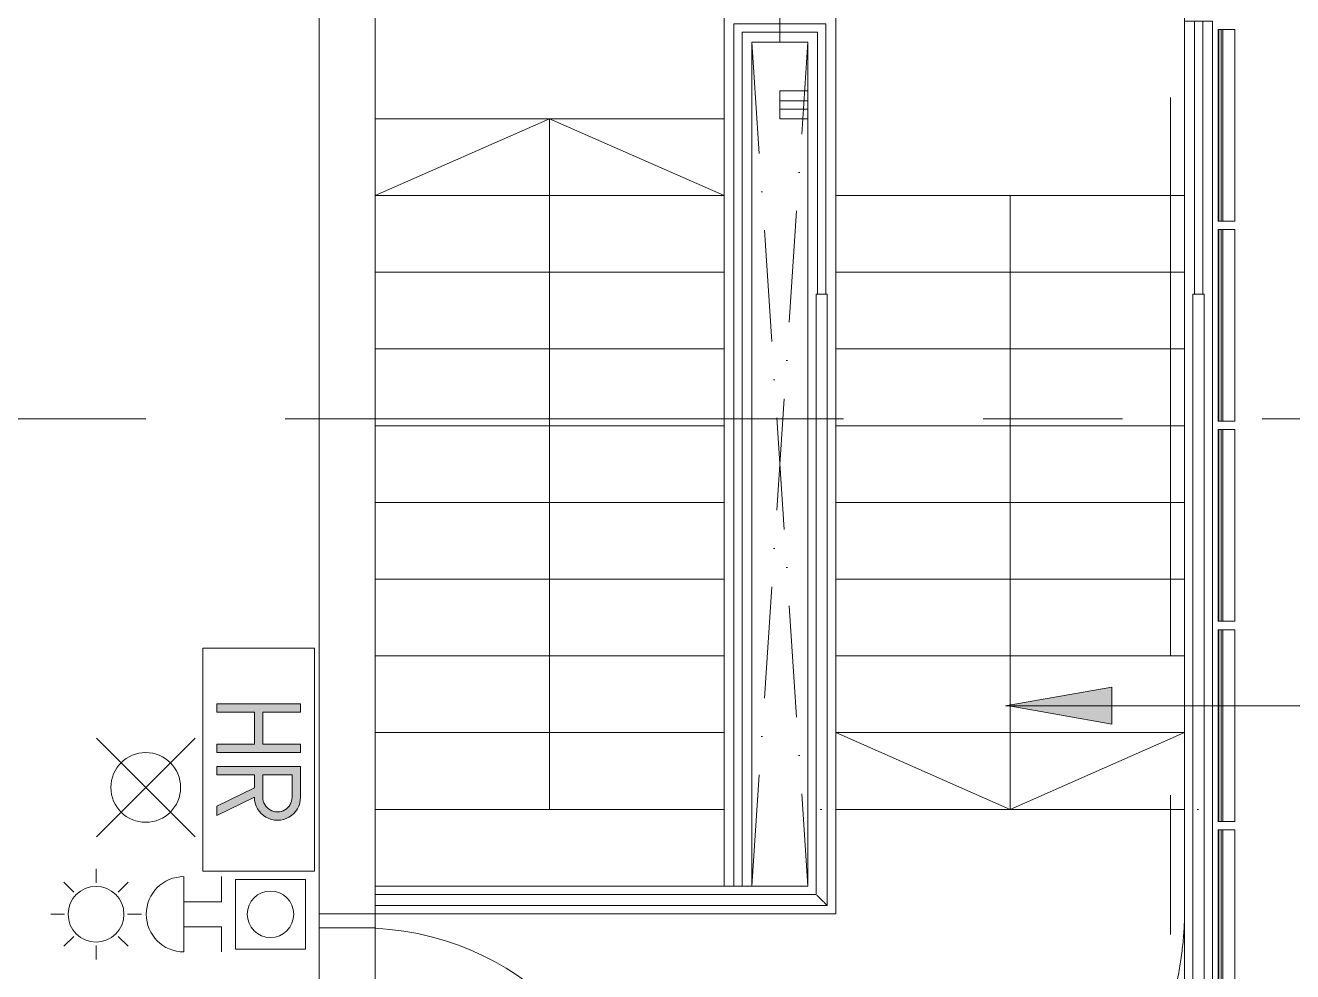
# Model space of a CAD drawing. Header units: millimetres. Extents: x -177800 to -26107, y -132450 to -18386.
# Drawn here: x -45922 to -41381, y -98334 to -94942 of the extents above; entities that cross this region are included whole.
import ezdxf

# ---------------------------------------------------------------- set-up
doc = ezdxf.new("R2010")
doc.units = ezdxf.units.MM
for name, pattern in [('IDA - Grid Line', [3500, 2000, -500, 500, -500]), ('IDA - Hidden 2-1', [750, 500, -250]), ('IDA_Stair Clear', [675, 400, -137.5, 0, -137.5])]:
    doc.linetypes.add(name, pattern=pattern)
doc.layers.add('A-_ANOTTEXT_T', color=7, linetype='Continuous', lineweight=9)
doc.layers.add('S-_STRC----_A-1', color=7, linetype='Continuous', lineweight=9)
for name, color, linetype, lineweight, true_color in [('A-_CLADPANL_E', 6, 'Continuous', 9, 0xff00ff), ('A-_CLADPANL_E-1', 1, 'Continuous', 9, 0xff0000), ('A-_DETA----_ED', 6, 'Continuous', 9, 0xff00ff), ('A-_DETA----_ED-1', 1, 'Continuous', 9, 0xff0000), ('A-_DETA----_ED-2', 6, 'IDA - Hidden 2-1', 9, 0xff00ff), ('A-_DETA----_ED-3', 9, 'IDA_Stair Clear', 9, 0x808080), ('A-_DOOR----_E-1', 1, 'Continuous', 9, 0xff0000), ('A-_FLOR----_E', 6, 'Continuous', 9, 0xff00ff), ('A-_FURT----_E-1', 1, 'Continuous', 9, 0xff0000), ('A-_HANR----_E1-1', 1, 'Continuous', 9, 0xff0000), ('A-_HANR----_E3', 6, 'Continuous', 9, 0xff00ff), ('A-_HANR----_E6', 6, 'Continuous', 9, 0xff00ff), ('A-_HANR----_E6-1', 1, 'Continuous', 9, 0xff0000), ('A-_WALLPRTN_E', 6, 'Continuous', 9, 0xff00ff), ('A-_WALLPRTN_E-1', 6, 'Continuous', 18, 0xff00ff), ('E-_FIREALAM_E-1', 1, 'Continuous', 9, 0xff0000), ('M-_EQPT----_E-1', 1, 'Continuous', 9, 0xff0000), ('S-_ANOTGRID_E-1', 9, 'IDA - Grid Line', 9, 0x808080), ('S-_STRC----_A', 6, 'Continuous', 9, 0xff00ff), ('S-_STRC----_E', 6, 'Continuous', 9, 0xff00ff)]:
    doc.layers.add(name, color=color, linetype=linetype, lineweight=lineweight, true_color=true_color)

# ---------------------------------------------------------------- blocks, each defined once
blk = doc.blocks.new('IDA - F - Single - Swing - VP - 1100L X 2200H - B2-FMD01 - 1HR-3675337-BLK 2 LOWER ROOF PLAN')
at = {"layer": 'A-_DOOR----_E-1'}
for p, q in [((500, 1050.8), (450, 1050.8)), ((450, 1050.8), (450, 50.8)), ((500, 50.8), (500, 1050.8)), ((450, 900.8), (500, 900.8)), ((450, 875.8), (500, 875.8)), ((475, 875.8), (475, 775.8)), ((450, 775.8), (500, 775.8)), ((450, 750.8), (500, 750.8)), ((-500, 100), (-550, 100)), ((-550, 100), (-550, -100)), ((-500, -100), (-500, 100)), ((550, 100), (500, 100)), ((500, 100), (500, -100)), ((550, -100), (550, 100)), ((450, 50.8), (500, 50.8)), ((-550, -100), (-500, -100)), ((500, -100), (550, -100))]:
    blk.add_line(p, q, dxfattribs=at)
blk.add_arc((500, 50.8), 1000, 90, 180, dxfattribs=at)
blk = doc.blocks.new('IDA - Fire Alarm Bell1 - IDA - Fire Alarm Bell-2587577-BLK 2 LOWER ROOF PLAN')
at = {"layer": 'A-_DETA----_ED-1'}
for p, q in [((-45, -350), (-135, -350)), ((-45, -350), (-45, -485)), ((45, -350), (135, -350)), ((45, -350), (45, -485)), ((-135, -485), (135, -485))]:
    blk.add_line(p, q, dxfattribs=at)
blk.add_arc((0, -485), 135, 180, 360, dxfattribs=at)
blk = doc.blocks.new('IDA - Manual Call Point1 - IDA - Manual Call Point-2587578-BLK 2 LOWER ROOF PLAN')
at = {"layer": 'A-_DETA----_ED-1'}
for p, q in [((-125, -300), (-125, -50)), ((-125, -50), (125, -50)), ((125, -50), (125, -300)), ((125, -300), (-125, -300))]:
    blk.add_line(p, q, dxfattribs=at)
blk.add_circle((0, -175), 83.3, dxfattribs=at)
blk = doc.blocks.new('IDA- Fire Extinguisher - 3kg AB-3508500-BLK 2 LOWER ROOF PLAN')
at = {"layer": 'A-_DETA----_ED-1'}
for p in [(-176.8, 376.8), (176.8, 376.8), (-176.8, 23.2), (176.8, 23.2)]:
    blk.add_line(p, (0, 200), dxfattribs=at)
blk.add_circle((0, 200), 125, dxfattribs=at)
blk = doc.blocks.new('Railing - Railing-3054693-BLK 2 LOWER ROOF PLAN')
at = {"layer": 'A-_HANR----_E3'}
for p, q in [((12420.7, -52174.7), (12620.7, -52174.7)), ((12420.7, -52549.7), (12420.7, -52174.7)), ((12455.7, -52209.7), (12620.7, -52209.7)), ((12455.7, -52549.7), (12455.7, -52209.7)), ((12455.7, -52209.7), (12620.7, -52209.7)), ((12455.7, -52549.7), (12455.7, -52209.7)), ((12620.7, -52174.7), (12620.7, -52274.7)), ((12620.7, -52209.7), (12620.7, -52239.7)), ((12620.7, -52209.7), (12620.7, -52239.7)), ((12485.7, -52239.7), (12620.7, -52239.7)), ((12485.7, -52549.7), (12485.7, -52239.7)), ((12485.7, -52239.7), (12620.7, -52239.7)), ((12485.7, -52549.7), (12485.7, -52239.7)), ((12520.7, -52274.7), (12620.7, -52274.7)), ((12520.7, -52549.7), (12520.7, -52274.7)), ((12620.7, -52449.7), (12718.2, -52449.7)), ((12620.7, -52549.7), (12620.7, -52449.7)), ((12620.7, -52484.7), (12718.2, -52484.7)), ((12620.7, -52514.7), (12620.7, -52484.7)), ((12620.7, -52484.7), (12718.2, -52484.7)), ((12620.7, -52514.7), (12620.7, -52484.7)), ((12820.7, -52449.7), (12820.7, -52549.7)), ((12620.7, -52514.7), (12718.2, -52514.7)), ((12620.7, -52514.7), (12718.2, -52514.7)), ((12420.7, -55299.7), (12420.7, -52549.7)), ((12455.7, -55299.7), (12455.7, -52549.7)), ((12455.7, -55299.7), (12455.7, -52549.7)), ((12485.7, -55299.7), (12485.7, -52549.7)), ((12485.7, -55299.7), (12485.7, -52549.7)), ((12520.7, -55299.7), (12520.7, -52549.7)), ((12620.7, -52549.7), (12720.7, -52549.7)), ((12720.7, -52549.7), (12720.7, -55024.7)), ((12820.7, -52549.7), (12820.7, -55024.7)), ((12720.7, -55024.7), (12720.7, -55299.7)), ((12820.7, -55024.7), (12820.7, -55399.7)), ((12718.2, -55299.7), (12520.7, -55299.7)), ((12820.7, -55399.7), (12420.7, -55399.7))]:
    blk.add_line(p, q, dxfattribs=at)
blk = doc.blocks.new('Railing - Railing-3054869-BLK 2 LOWER ROOF PLAN')
at = {"layer": 'A-_HANR----_E3'}
for p, q in [((12620.7, -52174.7), (12820.7, -52174.7)), ((12620.7, -52274.7), (12620.7, -52174.7)), ((12620.7, -52209.7), (12785.7, -52209.7)), ((12620.7, -52239.7), (12620.7, -52209.7)), ((12620.7, -52209.7), (12785.7, -52209.7)), ((12620.7, -52239.7), (12620.7, -52209.7)), ((12785.7, -52209.7), (12785.7, -52549.7)), ((12785.7, -52209.7), (12785.7, -52549.7)), ((12820.7, -52174.7), (12820.7, -52549.7)), ((12620.7, -52239.7), (12755.7, -52239.7)), ((12620.7, -52239.7), (12755.7, -52239.7)), ((12755.7, -52239.7), (12755.7, -52549.7)), ((12755.7, -52239.7), (12755.7, -52549.7)), ((12620.7, -52274.7), (12720.7, -52274.7)), ((12720.7, -52274.7), (12720.7, -52549.7)), ((12720.7, -52549.7), (12720.7, -55024.7)), ((12755.7, -52549.7), (12755.7, -53178.7)), ((12755.7, -52549.7), (12755.7, -53178.7)), ((12785.7, -52549.7), (12785.7, -53178.7)), ((12785.7, -52549.7), (12785.7, -53178.7)), ((12820.7, -52549.7), (12820.7, -55024.7)), ((12720.7, -55024.7), (12720.7, -55299.7)), ((12820.7, -55024.7), (12820.7, -55399.7)), ((11170.7, -55399.7), (11170.7, -55299.7)), ((12720.7, -55299.7), (11170.7, -55299.7)), ((11170.7, -55364.7), (11170.7, -55334.7)), ((11170.7, -55364.7), (11170.7, -55334.7)), ((12820.7, -55399.7), (11170.7, -55399.7))]:
    blk.add_line(p, q, dxfattribs=at)
blk = doc.blocks.new('Top Rail Type - Top Rail_Internal_-3054870-BLK 2 LOWER ROOF PLAN')
at = {"layer": 'A-_HANR----_E6'}
for p, q in [((12768.6, -53178.4), (12772.8, -53178.4)), ((12750.7, -53215.5), (12750.7, -55030.5)), ((12790.7, -55030.5), (12790.7, -53215.5)), ((12750.7, -55030.5), (12750.7, -55329.7)), ((12790.7, -55369.7), (12790.7, -55030.5)), ((12750.7, -55329.7), (11170.7, -55329.7)), ((11170.7, -55332.3), (11170.7, -55367)), ((11170.7, -55367), (11170.7, -55332.3)), ((11170.7, -55369.7), (12790.7, -55369.7))]:
    blk.add_line(p, q, dxfattribs=at)
blk.add_open_spline([(12765.5, -55024.9), (12767.2, -55024.7), (12769, -55024.7), (12770.7, -55024.7)], degree=3, dxfattribs=at)
for points in [[(12753.4, -55332.3), (12753.8, -55332.8), (12754.6, -55333.5), (12755.7, -55334.6), (12756.9, -55335.8), (12758.5, -55337.5), (12760.3, -55339.3), (12761.9, -55340.8), (12763.1, -55342), (12764.3, -55343.2), (12765.5, -55344.5), (12766.8, -55345.7), (12768.1, -55347), (12769.4, -55348.4), (12770.7, -55349.7), (12772, -55351), (12773.3, -55352.3), (12774.6, -55353.6), (12775.9, -55354.8), (12777.1, -55356.1), (12778.4, -55357.3), (12779.6, -55358.5), (12780.7, -55359.7), (12781.8, -55360.8), (12783.2, -55362.2), (12784.6, -55363.5), (12785.8, -55364.7), (12786.9, -55365.8), (12787.6, -55366.5), (12788, -55367)], [(12788, -55367), (12787.6, -55366.5), (12786.9, -55365.8), (12785.8, -55364.7), (12784.6, -55363.5), (12782.9, -55361.9), (12781.1, -55360), (12779.6, -55358.5), (12778.4, -55357.3), (12777.1, -55356.1), (12775.9, -55354.8), (12774.6, -55353.6), (12773.3, -55352.3), (12772, -55351), (12770.7, -55349.7), (12769.4, -55348.4), (12768.1, -55347), (12766.8, -55345.7), (12765.5, -55344.5), (12764.3, -55343.2), (12763.1, -55342), (12761.9, -55340.8), (12760.7, -55339.7), (12759.6, -55338.5), (12758.2, -55337.1), (12756.9, -55335.8), (12755.7, -55334.6), (12754.6, -55333.5), (12753.8, -55332.8), (12753.4, -55332.3)]]:
    blk.add_open_spline(points, degree=3, knots=[0.1666667, 0.1666667, 0.1666667, 0.1666667, 0.2083333, 0.2291667, 0.25, 0.2916667, 0.3333333, 0.3541667, 0.375, 0.3958333, 0.4166667, 0.4375, 0.4583333, 0.4791667, 0.5, 0.5208333, 0.5416667, 0.5625, 0.5833333, 0.6041667, 0.625, 0.6458333, 0.6666667, 0.6875, 0.7083333, 0.75, 0.7708333, 0.7916667, 0.8333333, 0.8333333, 0.8333333, 0.8333333], dxfattribs=at)
blk = doc.blocks.new('Top Rail Type - Top Rail_Internal_-V73-BLK 2 LOWER ROOF PLAN')
at = {"layer": 'A-_HANR----_E6'}
for p, q in [((12750.7, -53178.2), (12750.7, -55024.7)), ((12750.7, -53178.7), (12767.5, -53178.7)), ((12773.9, -53178.7), (12790.7, -53178.7)), ((12790.7, -53178.2), (12790.7, -55024.7)), ((12750.7, -55024.7), (12750.7, -55329.7)), ((12790.7, -55024.7), (12790.7, -55369.7)), ((11170.7, -55369.7), (11170.7, -55329.7)), ((12750.7, -55329.7), (11170.7, -55329.7)), ((12790.7, -55369.7), (11170.7, -55369.7))]:
    blk.add_line(p, q, dxfattribs=at)
blk = doc.blocks.new('Railing - Railing-3770179-BLK 2 LOWER ROOF PLAN')
at = {"layer": 'A-_HANR----_E3'}
for p, q in [((14070.7, -52199.7), (14070.7, -52549.7)), ((14071.7, -52199.7), (14170.7, -52199.7)), ((14105.7, -52199.7), (14135.7, -52199.7)), ((14105.7, -52199.7), (14105.7, -52549.7)), ((14105.7, -52199.7), (14135.7, -52199.7)), ((14105.7, -52199.7), (14105.7, -52549.7)), ((14135.7, -52199.7), (14135.7, -52549.7)), ((14135.7, -52199.7), (14135.7, -52549.7)), ((14170.7, -52199.7), (14170.7, -52549.7)), ((14070.7, -52549.7), (14070.7, -55024.7)), ((14105.7, -52549.7), (14105.7, -53178.7)), ((14105.7, -52549.7), (14105.7, -53178.7)), ((14135.7, -52549.7), (14135.7, -53178.7)), ((14135.7, -52549.7), (14135.7, -53178.7)), ((14170.7, -52549.7), (14170.7, -55024.7)), ((14070.7, -55024.7), (14070.7, -56499.7)), ((14170.7, -55024.7), (14170.7, -56499.7)), ((14170.7, -56499.7), (14071.7, -56499.7)), ((14135.7, -56499.7), (14105.7, -56499.7)), ((14135.7, -56499.7), (14105.7, -56499.7))]:
    blk.add_line(p, q, dxfattribs=at)
blk = doc.blocks.new('Top Rail Type - Top Rail_Internal_-3770180-BLK 2 LOWER ROOF PLAN')
at = {"layer": 'A-_HANR----_E6'}
for p, q in [((14118.6, -53178.4), (14122.8, -53178.4)), ((14100.7, -53215.5), (14100.7, -55030.5)), ((14140.7, -55030.5), (14140.7, -53215.5)), ((14100.7, -55030.5), (14100.7, -56499.7)), ((14140.7, -56499.7), (14140.7, -55030.5)), ((14103.4, -56499.7), (14138, -56499.7)), ((14138, -56499.7), (14103.4, -56499.7))]:
    blk.add_line(p, q, dxfattribs=at)
blk.add_open_spline([(14115.5, -55024.9), (14117.2, -55024.7), (14119, -55024.7), (14120.7, -55024.7)], degree=3, dxfattribs=at)
blk = doc.blocks.new('Top Rail Type - Top Rail_Internal_-V74-BLK 2 LOWER ROOF PLAN')
at = {"layer": 'A-_HANR----_E6'}
for p, q in [((14100.7, -53178.2), (14100.7, -55024.7)), ((14100.7, -53178.7), (14117.5, -53178.7)), ((14123.9, -53178.7), (14140.7, -53178.7)), ((14140.7, -53178.2), (14140.7, -55024.7)), ((14100.7, -55024.7), (14100.7, -56499.7)), ((14140.7, -55024.7), (14140.7, -56499.7)), ((14140.7, -56499.7), (14100.7, -56499.7))]:
    blk.add_line(p, q, dxfattribs=at)
blk = doc.blocks.new('IDA - Curtain Panel - Louver - 85-3047904-BLK 2 LOWER ROOF PLAN')
at = {"layer": 'A-_CLADPANL_E'}
for p, q in [((-343.5, -20), (343.5, -20)), ((-343.5, -62.9), (-343.5, -20)), ((-343.5, -77), (-343.5, -20)), ((-343.5, -20), (343.5, -20)), ((-343.5, -77), (-343.5, -20)), ((-343.5, -20), (343.5, -20)), ((-343.5, -77), (-343.5, -20)), ((-343.5, -20), (343.5, -20)), ((-343.5, -77), (-343.5, -20)), ((-343.5, -20), (343.5, -20)), ((-343.5, -77), (-343.5, -20)), ((-343.5, -20), (343.5, -20)), ((-343.5, -77), (-343.5, -20)), ((-343.5, -20), (343.5, -20)), ((-343.5, -77), (-343.5, -20)), ((-343.5, -20), (343.5, -20)), ((-343.5, -77), (-343.5, -20)), ((-343.5, -20), (343.5, -20)), ((-343.5, -77), (-343.5, -20)), ((-343.5, -20), (343.5, -20)), ((-343.5, -77), (-343.5, -20)), ((-343.5, -20), (343.5, -20)), ((-343.5, -77), (-343.5, -20)), ((-343.5, -20), (343.5, -20)), ((-343.5, -77), (-343.5, -20)), ((-343.5, -20), (343.5, -20)), ((-343.5, -77), (-343.5, -20)), ((-343.5, -20), (343.5, -20)), ((-343.5, -77), (-343.5, -20)), ((-343.5, -20), (343.5, -20)), ((-343.5, -77), (-343.5, -20)), ((-343.5, -20), (343.5, -20)), ((-343.5, -77), (-343.5, -20)), ((-343.5, -20), (343.5, -20)), ((-343.5, -77), (-343.5, -20)), ((-343.5, -20), (343.5, -20)), ((-343.5, -77), (-343.5, -20)), ((-343.5, -20), (343.5, -20)), ((-343.5, -77), (-343.5, -20)), ((-343.5, -20), (343.5, -20)), ((343.5, -20), (343.5, -62.9)), ((343.5, -20), (343.5, -77)), ((343.5, -20), (343.5, -77)), ((343.5, -20), (343.5, -77)), ((343.5, -20), (343.5, -77)), ((343.5, -20), (343.5, -77)), ((343.5, -20), (343.5, -77)), ((343.5, -20), (343.5, -77)), ((343.5, -20), (343.5, -77)), ((343.5, -20), (343.5, -77)), ((343.5, -20), (343.5, -77)), ((343.5, -20), (343.5, -77)), ((343.5, -20), (343.5, -77)), ((343.5, -20), (343.5, -77)), ((343.5, -20), (343.5, -77)), ((343.5, -20), (343.5, -77)), ((343.5, -20), (343.5, -77)), ((343.5, -20), (343.5, -77)), ((343.5, -20), (343.5, -77)), ((343.5, -20), (343.5, -77)), ((343.5, -62.9), (-343.5, -62.9)), ((-343.5, -62.9), (-343.5, -69.3)), ((-343.5, -69.3), (343.5, -69.3)), ((-343.5, -80), (-343.5, -77)), ((-343.5, -77), (343.5, -77)), ((-343.5, -77), (343.5, -77)), ((-343.5, -80), (-343.5, -77)), ((-343.5, -77), (343.5, -77)), ((-343.5, -77), (343.5, -77)), ((-343.5, -80), (-343.5, -77)), ((-343.5, -77), (343.5, -77)), ((-343.5, -77), (343.5, -77)), ((-343.5, -80), (-343.5, -77)), ((-343.5, -77), (343.5, -77)), ((-343.5, -77), (343.5, -77)), ((-343.5, -80), (-343.5, -77)), ((-343.5, -77), (343.5, -77)), ((-343.5, -77), (343.5, -77)), ((-343.5, -80), (-343.5, -77)), ((-343.5, -77), (343.5, -77)), ((-343.5, -77), (343.5, -77)), ((-343.5, -80), (-343.5, -77)), ((-343.5, -77), (343.5, -77)), ((-343.5, -77), (343.5, -77)), ((-343.5, -80), (-343.5, -77)), ((-343.5, -77), (343.5, -77)), ((-343.5, -77), (343.5, -77)), ((-343.5, -80), (-343.5, -77)), ((-343.5, -77), (343.5, -77)), ((-343.5, -77), (343.5, -77)), ((-343.5, -80), (-343.5, -77)), ((-343.5, -77), (343.5, -77)), ((-343.5, -77), (343.5, -77)), ((-343.5, -80), (-343.5, -77)), ((-343.5, -77), (343.5, -77)), ((-343.5, -77), (343.5, -77)), ((-343.5, -80), (-343.5, -77)), ((-343.5, -77), (343.5, -77)), ((-343.5, -77), (343.5, -77)), ((-343.5, -80), (-343.5, -77)), ((-343.5, -77), (343.5, -77)), ((-343.5, -77), (343.5, -77)), ((-343.5, -80), (-343.5, -77)), ((-343.5, -77), (343.5, -77)), ((-343.5, -77), (343.5, -77)), ((-343.5, -80), (-343.5, -77)), ((-343.5, -77), (343.5, -77)), ((-343.5, -77), (343.5, -77)), ((-343.5, -80), (-343.5, -77)), ((-343.5, -77), (343.5, -77)), ((-343.5, -77), (343.5, -77)), ((-343.5, -80), (-343.5, -77)), ((-343.5, -77), (343.5, -77)), ((-343.5, -77), (343.5, -77)), ((-343.5, -80), (-343.5, -77)), ((-343.5, -77), (343.5, -77)), ((-343.5, -77), (343.5, -77)), ((-343.5, -80), (-343.5, -77)), ((-343.5, -77), (343.5, -77)), ((-343.5, -77), (343.5, -77)), ((-343.5, -77), (343.5, -77)), ((-343.5, -80), (-343.5, -77)), ((-343.5, -80), (343.5, -80)), ((-343.5, -80), (343.5, -80)), ((-343.5, -80), (343.5, -80)), ((-343.5, -80), (343.5, -80)), ((-343.5, -80), (343.5, -80)), ((-343.5, -80), (343.5, -80)), ((-343.5, -80), (343.5, -80)), ((-343.5, -80), (343.5, -80)), ((-343.5, -80), (343.5, -80)), ((-343.5, -80), (343.5, -80)), ((-343.5, -80), (343.5, -80)), ((-343.5, -80), (343.5, -80)), ((-343.5, -80), (343.5, -80)), ((-343.5, -80), (343.5, -80)), ((-343.5, -80), (343.5, -80)), ((-343.5, -80), (343.5, -80)), ((-343.5, -80), (343.5, -80)), ((-343.5, -80), (343.5, -80)), ((-343.5, -80), (343.5, -80)), ((-343.5, -80), (343.5, -80)), ((343.5, -69.3), (343.5, -62.9)), ((343.5, -77), (343.5, -80)), ((343.5, -77), (343.5, -80)), ((343.5, -77), (343.5, -80)), ((343.5, -77), (343.5, -80)), ((343.5, -77), (343.5, -80)), ((343.5, -77), (343.5, -80)), ((343.5, -77), (343.5, -80)), ((343.5, -77), (343.5, -80)), ((343.5, -77), (343.5, -80)), ((343.5, -77), (343.5, -80)), ((343.5, -77), (343.5, -80)), ((343.5, -77), (343.5, -80)), ((343.5, -77), (343.5, -80)), ((343.5, -77), (343.5, -80)), ((343.5, -77), (343.5, -80)), ((343.5, -77), (343.5, -80)), ((343.5, -77), (343.5, -80)), ((343.5, -77), (343.5, -80)), ((343.5, -77), (343.5, -80)), ((343.5, -77), (343.5, -80))]:
    blk.add_line(p, q, dxfattribs=at)
blk = doc.blocks.new('IDA - Strobe Light - IDA - Strobe Light-3513472-BLK 2 LOWER ROOF PLAN')
at = {"layer": 'A-_DETA----_ED-1'}
for p, q in [((0, 912.5), (0, 962.5)), ((-79.5, 879.5), (-114.9, 914.9)), ((79.5, 879.5), (114.9, 914.9)), ((-112.5, 800), (-162.5, 800)), ((112.5, 800), (162.5, 800)), ((-79.5, 720.5), (-114.9, 685.1)), ((0, 687.5), (0, 637.5)), ((79.5, 720.5), (114.9, 685.1))]:
    blk.add_line(p, q, dxfattribs=at)
blk.add_circle((0, 800), 100, dxfattribs=at)
blk = doc.blocks.new('IDA - Stair Turning Space - 1250-2861365-BLK 2 LOWER ROOF PLAN')
at = {"layer": 'A-_DETA----_ED-2'}
blk.add_arc((0, 0), 1250, 90, 180, dxfattribs=at)
blk = doc.blocks.new('IDA - 2D Void - Line Type_IDA - Hidden 2-1-3117368-BLK 2 LOWER ROOF PLAN')
at = {"layer": 'A-_DETA----_ED-3'}
for p, q in [((3025, 200), (0, 0)), ((0, 200), (3025, 0))]:
    blk.add_line(p, q, dxfattribs=at)
blk = doc.blocks.new('IDA - Hosereel - Scaled - HR-3516646-BLK 2 LOWER ROOF PLAN')
at = {"layer": 'A-_DETA----_ED-1'}
blk.add_hatch(color=256, dxfattribs=at).paths.add_polyline_path([(25, -350), (25, -50), (-5, -50), (-5, -185), (-120, -185), (-120, -50), (-150, -50), (-150, -350), (-120, -350), (-120, -215), (-5, -215), (-5, -350)])
h = blk.add_hatch(color=256, dxfattribs=at)
h.paths.add_polyline_path([(267.5, -132.5), (264.7, -111.1), (256.4, -91.3), (243.3, -74.2), (226.3, -61.1), (206.4, -52.8), (185, -50), (75, -50), (75, -350), (105, -350), (105, -215), (151.7, -215), (216.7, -350), (250, -350), (185, -215), (206.4, -212.2), (226.3, -203.9), (243.3, -190.8), (256.4, -173.8), (264.7, -153.9)])
h.paths.add_polyline_path([(237.5, -132.5), (235.7, -146.1), (230.5, -158.8), (222.1, -169.6), (211.3, -178), (198.6, -183.2), (185, -185), (105, -185), (105, -80), (198.6, -81.8), (211.3, -87), (222.1, -95.4), (230.5, -106.3), (235.7, -118.9)])
for p, q in [((-350, -400), (-350, 0)), ((-350, 0), (450, 0)), ((450, 0), (450, -400)), ((-120, -50), (-150, -50)), ((-150, -50), (-150, -350)), ((-120, -50), (-150, -50)), ((-150, -50), (-150, -350)), ((-120, -50), (-120, -185)), ((-120, -185), (-120, -50)), ((25, -50), (-5, -50)), ((-5, -185), (-5, -50)), ((25, -50), (-5, -50)), ((-5, -50), (-5, -185)), ((25, -50), (25, -350)), ((25, -350), (25, -50)), ((75, -350), (75, -50)), ((185, -50), (75, -50)), ((185, -50), (75, -50)), ((75, -50), (75, -350)), ((105, -185), (105, -80)), ((185, -80), (105, -80)), ((105, -185), (105, -80)), ((105, -80), (185, -80)), ((-120, -185), (-5, -185)), ((-5, -185), (-120, -185)), ((-120, -215), (-5, -215)), ((-120, -215), (-120, -350)), ((-120, -350), (-120, -215)), ((-120, -215), (-5, -215)), ((-5, -350), (-5, -215)), ((-5, -215), (-5, -350)), ((185, -185), (105, -185)), ((185, -185), (105, -185)), ((105, -350), (105, -215)), ((105, -215), (151.7, -215)), ((105, -350), (105, -215)), ((105, -215), (151.7, -215)), ((216.7, -350), (151.7, -215)), ((151.7, -215), (216.7, -350)), ((250, -350), (185, -215)), ((250, -350), (185, -215)), ((-150, -350), (-120, -350)), ((-150, -350), (-120, -350)), ((-5, -350), (25, -350)), ((-5, -350), (25, -350)), ((75, -350), (105, -350)), ((75, -350), (105, -350)), ((216.7, -350), (250, -350)), ((216.7, -350), (250, -350)), ((450, -400), (-350, -400))]:
    blk.add_line(p, q, dxfattribs=at)
for radius in [82.5, 82.5, 52.5, 52.5]:
    blk.add_arc((185, -132.5), radius, 270, 90, dxfattribs=at)

msp = doc.modelspace()

# ---------------------------------------------------------------- hatches: boundary and pattern name
at = {"layer": 'A-_ANOTTEXT_T'}
msp.add_hatch(color=256, dxfattribs=at).paths.add_polyline_path([(-42404.3, -97380.7), (-42029.3, -97446.8), (-42029.3, -97314.6)])

# ---------------------------------------------------------------- linework, layer by layer
for p, q in [((-42029.3, -97314.6), (-42404.3, -97380.7)), ((-42029.3, -97446.8), (-42029.3, -97314.6)), ((-42404.3, -97380.7), (-42029.3, -97446.8))]:
    msp.add_line(p, q, dxfattribs=at)
at = {"layer": 'A-_FLOR----_E'}
msp.add_line((-44868.5, -99627.4), (-44868.5, -91942.4), dxfattribs=at)
at = {"layer": 'A-_WALLPRTN_E'}
for p, q in [((-44868.5, -99227.4), (-44868.5, -98127.4)), ((-44868.5, -98127.4), (-44668.5, -98127.4))]:
    msp.add_line(p, q, dxfattribs=at)
at = {"layer": 'A-_WALLPRTN_E-1'}
for p, q in [((-44868.5, -92142.4), (-44868.5, -98127.4)), ((-44668.5, -98127.4), (-44668.5, -92142.4)), ((-44868.5, -98127.4), (-44668.5, -98127.4))]:
    msp.add_line(p, q, dxfattribs=at)
at = {"layer": 'S-_ANOTGRID_E-1'}
for p, q in [((-41818.5, -35701.2), (-41818.5, -122559.3)), ((-65990.6, -96352.4), (-26107.5, -96352.4))]:
    msp.add_line(p, q, dxfattribs=at)
at = {"layer": 'S-_STRC----_A'}
for p, q in [((-44043.5, -95277.4), (-44668.5, -95552.4)), ((-44043.5, -95552.4), (-44043.5, -95277.4)), ((-44043.5, -95277.4), (-43418.5, -95552.4)), ((-44043.5, -95827.4), (-44043.5, -95552.4)), ((-42393.5, -95552.4), (-42393.5, -95827.4)), ((-44043.5, -96102.4), (-44043.5, -95827.4)), ((-42393.5, -95827.4), (-42393.5, -96102.4)), ((-44043.5, -96377.4), (-44043.5, -96102.4)), ((-42393.5, -96102.4), (-42393.5, -96377.4)), ((-44043.5, -96652.4), (-44043.5, -96377.4)), ((-42393.5, -96377.4), (-42393.5, -96652.4)), ((-44043.5, -96927.4), (-44043.5, -96652.4)), ((-42393.5, -96652.4), (-42393.5, -96927.4)), ((-44043.5, -97202.4), (-44043.5, -96927.4)), ((-42393.5, -96927.4), (-42393.5, -97202.4)), ((-44043.5, -97477.4), (-44043.5, -97202.4)), ((-42393.5, -97202.4), (-42393.5, -97477.4)), ((-44043.5, -97752.4), (-44043.5, -97477.4)), ((-42393.5, -97752.4), (-43018.5, -97477.4)), ((-42393.5, -97477.4), (-42393.5, -97752.4)), ((-42393.5, -97752.4), (-41768.5, -97477.4))]:
    msp.add_line(p, q, dxfattribs=at)
at = {"layer": 'S-_STRC----_A-1'}
msp.add_line((-42410.2, -97381.8), (-40629, -97381.8), dxfattribs=at)
at = {"layer": 'S-_STRC----_E'}
for p, q in [((-44668.5, -92142.4), (-44668.5, -95277.4)), ((-41768.5, -95552.4), (-41768.5, -92142.4)), ((-43418.5, -95277.4), (-43418.5, -94902.4)), ((-43018.5, -94902.4), (-43018.5, -95552.4)), ((-44668.5, -95277.4), (-43418.5, -95277.4)), ((-44668.5, -95552.4), (-44668.5, -95277.4)), ((-43418.5, -95552.4), (-43418.5, -95277.4)), ((-44668.5, -95827.4), (-44668.5, -95552.4)), ((-44668.5, -95552.4), (-43418.5, -95552.4)), ((-43418.5, -95827.4), (-43418.5, -95552.4)), ((-41768.5, -95552.4), (-43018.5, -95552.4)), ((-41768.5, -95552.4), (-43018.5, -95552.4)), ((-43018.5, -95552.4), (-43018.5, -95827.4)), ((-43018.5, -95552.4), (-43018.5, -95827.4)), ((-41768.5, -95552.4), (-41768.5, -95827.4)), ((-41768.5, -95552.4), (-41768.5, -95827.4)), ((-44668.5, -96102.4), (-44668.5, -95827.4)), ((-44668.5, -95827.4), (-43418.5, -95827.4)), ((-43418.5, -96102.4), (-43418.5, -95827.4)), ((-43018.5, -95827.4), (-43018.5, -96102.4)), ((-43018.5, -95827.4), (-43018.5, -96102.4)), ((-41768.5, -95827.4), (-43018.5, -95827.4)), ((-41768.5, -95827.4), (-43018.5, -95827.4)), ((-41768.5, -95827.4), (-41768.5, -96102.4)), ((-41768.5, -95827.4), (-41768.5, -96102.4)), ((-44668.5, -96377.4), (-44668.5, -96102.4)), ((-44668.5, -96102.4), (-43418.5, -96102.4)), ((-43418.5, -96377.4), (-43418.5, -96102.4)), ((-43018.5, -96102.4), (-43018.5, -96377.4)), ((-43018.5, -96102.4), (-43018.5, -96377.4)), ((-41768.5, -96102.4), (-43018.5, -96102.4)), ((-41768.5, -96102.4), (-43018.5, -96102.4)), ((-41768.5, -96102.4), (-41768.5, -96377.4)), ((-41768.5, -96102.4), (-41768.5, -96377.4)), ((-44668.5, -96652.4), (-44668.5, -96377.4)), ((-44668.5, -96377.4), (-43418.5, -96377.4)), ((-43418.5, -96652.4), (-43418.5, -96377.4)), ((-43018.5, -96377.4), (-43018.5, -96652.4)), ((-43018.5, -96377.4), (-43018.5, -96652.4)), ((-41768.5, -96377.4), (-43018.5, -96377.4)), ((-41768.5, -96377.4), (-43018.5, -96377.4)), ((-41768.5, -96377.4), (-41768.5, -96652.4)), ((-41768.5, -96377.4), (-41768.5, -96652.4)), ((-44668.5, -96927.4), (-44668.5, -96652.4)), ((-44668.5, -96652.4), (-43418.5, -96652.4)), ((-43418.5, -96927.4), (-43418.5, -96652.4)), ((-43018.5, -96652.4), (-43018.5, -96927.4)), ((-43018.5, -96652.4), (-43018.5, -96927.4)), ((-41768.5, -96652.4), (-43018.5, -96652.4)), ((-41768.5, -96652.4), (-43018.5, -96652.4)), ((-41768.5, -96652.4), (-41768.5, -96927.4)), ((-41768.5, -96652.4), (-41768.5, -96927.4)), ((-44668.5, -97202.4), (-44668.5, -96927.4)), ((-44668.5, -96927.4), (-43418.5, -96927.4)), ((-43418.5, -97202.4), (-43418.5, -96927.4)), ((-43018.5, -96927.4), (-43018.5, -97202.4)), ((-43018.5, -96927.4), (-43018.5, -97202.4)), ((-41768.5, -96927.4), (-43018.5, -96927.4)), ((-41768.5, -96927.4), (-43018.5, -96927.4)), ((-41768.5, -96927.4), (-41768.5, -97202.4)), ((-41768.5, -96927.4), (-41768.5, -97202.4)), ((-44668.5, -97477.4), (-44668.5, -97202.4)), ((-44668.5, -97202.4), (-43418.5, -97202.4)), ((-43418.5, -97477.4), (-43418.5, -97202.4)), ((-43018.5, -97202.4), (-43018.5, -97477.4)), ((-43018.5, -97202.4), (-43018.5, -97477.4)), ((-41768.5, -97202.4), (-43018.5, -97202.4)), ((-41768.5, -97202.4), (-43018.5, -97202.4)), ((-41768.5, -97202.4), (-41768.5, -97477.4)), ((-41768.5, -97202.4), (-41768.5, -97477.4)), ((-44668.5, -97752.4), (-44668.5, -97477.4)), ((-44668.5, -97477.4), (-43418.5, -97477.4)), ((-43418.5, -97752.4), (-43418.5, -97477.4)), ((-43018.5, -97477.4), (-43018.5, -97752.4)), ((-43018.5, -97477.4), (-43018.5, -97752.4)), ((-41768.5, -97477.4), (-43018.5, -97477.4)), ((-41768.5, -97477.4), (-43018.5, -97477.4)), ((-41768.5, -97477.4), (-41768.5, -97752.4)), ((-41768.5, -97477.4), (-41768.5, -97752.4)), ((-44668.5, -97752.4), (-44668.5, -99127.4)), ((-44668.5, -97752.4), (-43418.5, -97752.4)), ((-43418.5, -98027.4), (-43418.5, -97752.4)), ((-43018.5, -97752.4), (-43018.5, -98127.4)), ((-43018.5, -97752.4), (-43018.5, -98127.4)), ((-41768.5, -97752.4), (-43018.5, -97752.4)), ((-41768.5, -97752.4), (-43018.5, -97752.4)), ((-41768.5, -99427.4), (-41768.5, -97752.4)), ((-41768.5, -99427.4), (-41768.5, -97752.4)), ((-43018.5, -98127.4), (-44668.5, -98127.4)), ((-43018.5, -98127.4), (-43418.5, -98127.4))]:
    msp.add_line(p, q, dxfattribs=at)

# ---------------------------------------------------------------- block references
at = {"layer": 'A-_CLADPANL_E-1', "rotation": 270}
for p in [(-41568.5, -95300.9), (-41568.5, -96017.9), (-41568.5, -96734.9), (-41568.5, -97451.9), (-41568.5, -98168.9)]:
    msp.add_blockref('IDA - Curtain Panel - Louver - 85-3047904-BLK 2 LOWER ROOF PLAN', p, dxfattribs=at)
at = {"layer": 'A-_DETA----_ED'}
for name, p, rotation in [('IDA - 2D Void - Line Type_IDA - Hidden 2-1-3117368-BLK 2 LOWER ROOF PLAN', (-43118.5, -98027.4), 90), ('IDA - Stair Turning Space - 1250-2861365-BLK 2 LOWER ROOF PLAN', (-43018.5, -98108.5), 180)]:
    msp.add_blockref(name, p, dxfattribs=dict(at, rotation=rotation))
at = {"layer": 'A-_DOOR----_E-1', "rotation": 270}
msp.add_blockref('IDA - F - Single - Swing - VP - 1100L X 2200H - B2-FMD01 - 1HR-3675337-BLK 2 LOWER ROOF PLAN', (-44768.5, -98677.4), dxfattribs=at)
at = {"layer": 'A-_FURT----_E-1', "rotation": 90}
msp.add_blockref('IDA- Fire Extinguisher - 3kg AB-3508500-BLK 2 LOWER ROOF PLAN', (-45290.5, -97673.9), dxfattribs=at)
at = {"layer": 'A-_HANR----_E1-1'}
for name in ['Railing - Railing-3054869-BLK 2 LOWER ROOF PLAN', 'Railing - Railing-3054693-BLK 2 LOWER ROOF PLAN', 'Railing - Railing-3770179-BLK 2 LOWER ROOF PLAN']:
    msp.add_blockref(name, (-55839.2, -42727.7), dxfattribs=at)
at = {"layer": 'A-_HANR----_E6-1'}
for name in ['Top Rail Type - Top Rail_Internal_-V73-BLK 2 LOWER ROOF PLAN', 'Top Rail Type - Top Rail_Internal_-3054870-BLK 2 LOWER ROOF PLAN', 'Top Rail Type - Top Rail_Internal_-V74-BLK 2 LOWER ROOF PLAN', 'Top Rail Type - Top Rail_Internal_-3770180-BLK 2 LOWER ROOF PLAN']:
    msp.add_blockref(name, (-55839.2, -42727.7), dxfattribs=at)
at = {"layer": 'E-_FIREALAM_E-1'}
for name, rotation in [('IDA - Strobe Light - IDA - Strobe Light-3513472-BLK 2 LOWER ROOF PLAN', 90), ('IDA - Fire Alarm Bell1 - IDA - Fire Alarm Bell-2587577-BLK 2 LOWER ROOF PLAN', 270), ('IDA - Manual Call Point1 - IDA - Manual Call Point-2587578-BLK 2 LOWER ROOF PLAN', 270)]:
    msp.add_blockref(name, (-44868.5, -98128.4), dxfattribs=dict(at, rotation=rotation))
at = {"layer": 'M-_EQPT----_E-1', "rotation": 270}
msp.add_blockref('IDA - Hosereel - Scaled - HR-3516646-BLK 2 LOWER ROOF PLAN', (-44886, -97524.1), dxfattribs=at)

doc.saveas('drawing.dxf')
